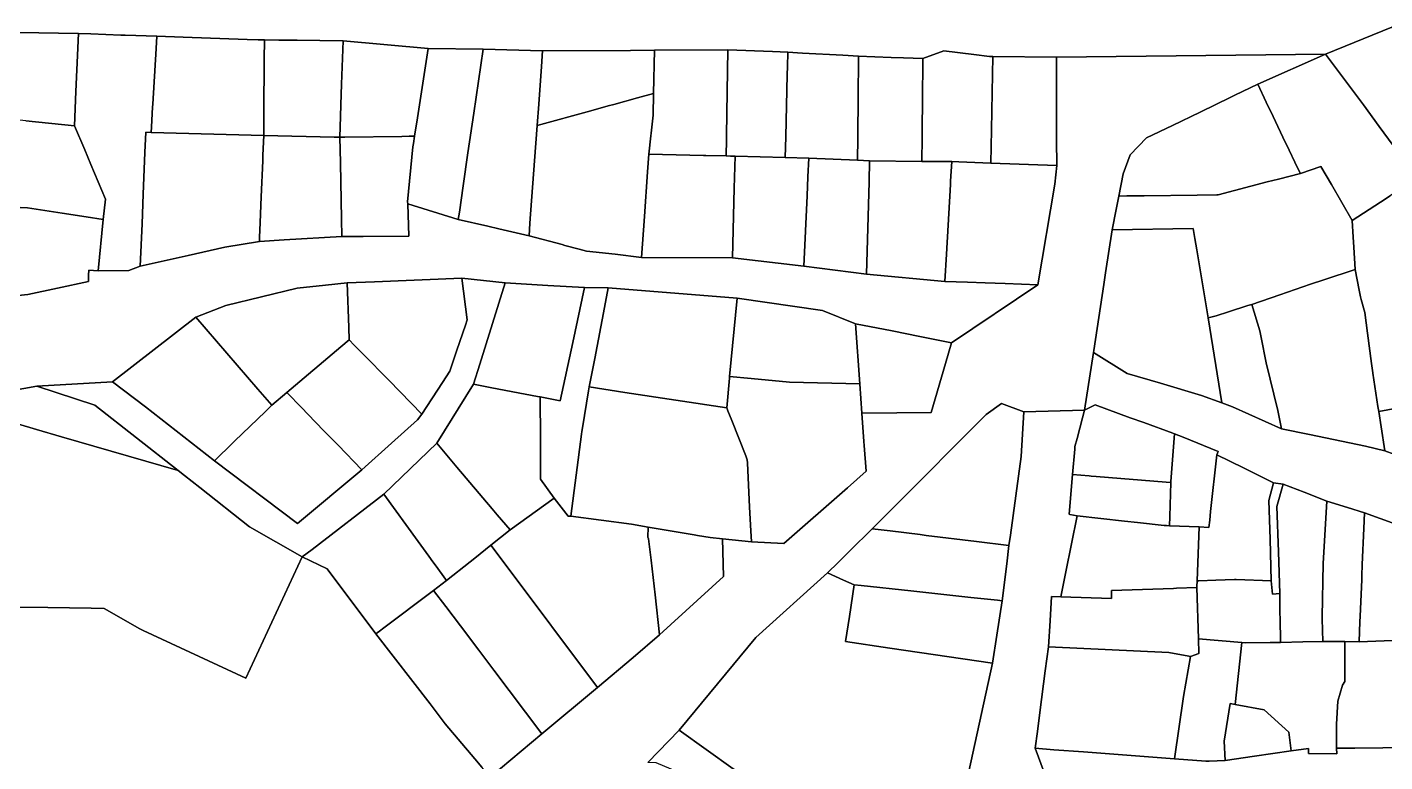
# Model space of a CAD drawing. Header units: inches. Extents: x 469561 to 471650, y 1000291 to 1003909.
# Drawn here: x 470396.7 to 470656, y 1001207 to 1001347.3 of the extents above; entities that cross this region are included whole.
import ezdxf

# ---------------------------------------------------------------- set-up
doc = ezdxf.new("R2010")
doc.units = ezdxf.units.IN
doc.header["$MEASUREMENT"] = 0
doc.layers.add('Gulele_10_08_New_Parcel', color=7, linetype='Continuous')

msp = doc.modelspace()

# ---------------------------------------------------------------- linework, layer by layer
at = {"layer": 'Gulele_10_08_New_Parcel'}
for points in [[(470657.3093, 1001347.2793), (470644.6454, 1001342.1396), (470593.2493, 1001341.5793), (470581.0978, 1001341.6744), (470580.4693, 1001341.6793), (470577.5, 1001342.0508), (470571.7562, 1001342.7695), (470567.7188, 1001341.308), (470564.0469, 1001341.4346), (470561.6883, 1001341.516), (470555.4733, 1001341.7303), (470552.4964, 1001341.9008), (470544.7739, 1001342.3433), (470541.961, 1001342.5044), (470539.0683, 1001342.6109), (470530.4896, 1001342.9267), (470516.4847, 1001342.8563), (470511.9417, 1001342.8399), (470495.1293, 1001342.7793), (470483.7596, 1001343.0674), (470473.2735, 1001343.2082), (470457.0293, 1001344.6793), (470452.6282, 1001344.7294), (470448.2493, 1001344.7793), (470444.772, 1001344.8083), (470442.0305, 1001344.8311), (470440.8146, 1001344.8753), (470438.7463, 1001344.9506), (470426.5246, 1001345.3953), (470421.4693, 1001345.5793), (470415.403, 1001345.7556), (470414.5893, 1001345.7793), (470408.8803, 1001345.991), (470406.4993, 1001346.0793), (470395.1392, 1001346.286)], [(470485.0964, 1001204.0807), (470495.0113, 1001212.3804), (470505.596, 1001221.1978), (470512.4124, 1001226.9565), (470517.4857, 1001231.2426), (470529.6829, 1001242.4149), (470529.4869, 1001249.5618), (470535.0129, 1001248.998), (470541.2193, 1001248.6793), (470553.3381, 1001259.3382), (470556.9093, 1001262.4793), (470556.5293, 1001267.3793), (470556.4726, 1001268.1913), (470556.0968, 1001273.5752), (470562.8126, 1001273.6458), (470569.372, 1001273.7148), (470572.1015, 1001283.0728), (470573.2467, 1001286.9993), (470589.6893, 1001298.0793), (470592.9393, 1001317.2793), (470593.3093, 1001320.8793), (470593.3076, 1001321.4836), (470593.297, 1001325.1277), (470593.2859, 1001328.9449), (470593.2493, 1001341.5793), (470644.6454, 1001342.1396), (470631.6894, 1001336.4188), (470627.3495, 1001334.3116), (470626.5453, 1001333.9211), (470620.6806, 1001331.0736), (470615.4019, 1001328.5106), (470610.455, 1001326.1549), (470607.359, 1001322.8907), (470606.0267, 1001319.2872), (470605.197, 1001315.0386), (470604.694, 1001312.4631), (470603.9321, 1001308.5616), (470602.6614, 1001300.3418), (470602.3267, 1001298.1358), (470600.4051, 1001285.5708), (470600.3447, 1001285.1761), (470598.6397, 1001274.1535), (470587.0232, 1001273.8378), (470582.7795, 1001275.4368), (470579.8592, 1001273.316), (470562.0599, 1001255.5168), (470558.0556, 1001251.5125), (470553.7991, 1001247.3024), (470551.5567, 1001245.0844), (470549.5167, 1001243.0666), (470535.847, 1001230.7731), (470521.2493, 1001213.0793), (470515.2045, 1001206.8664)], [(470396.4669, 1001329.4053), (470405.7669, 1001328.4672), (470407.6994, 1001323.8655), (470408.8774, 1001321.0603), (470411.6522, 1001314.4528), (470411.2507, 1001310.5529), (470407.9594, 1001311.061), (470403.3752, 1001311.7687), (470396.7925, 1001312.7849), (470392.5307, 1001312.9979)], [(470385.6283, 1001295.0721), (470396.8615, 1001296.2538), (470402.4996, 1001297.4539), (470408.3968, 1001298.6979), (470408.4077, 1001299.8952), (470408.4988, 1001300.8802), (470410.2678, 1001300.766), (470416.1196, 1001300.8444), (470418.3189, 1001301.6692), (470427.4517, 1001303.6901), (470434.4703, 1001305.2431), (470441.0593, 1001306.3793), (470445.7793, 1001306.6793), (470456.7793, 1001307.2793), (470460.8913, 1001307.3136), (470469.6139, 1001307.3865), (470469.3783, 1001313.5654), (470479.0444, 1001310.5535), (470484.6788, 1001309.2623), (470486.8036, 1001308.7753), (470492.5567, 1001307.4569), (470498.8972, 1001305.7498), (470499.3888, 1001305.6175), (470502.1327, 1001304.8788), (470503.5354, 1001304.5011), (470509.0248, 1001303.9381), (470514.0215, 1001303.3047), (470531.3936, 1001303.2225), (470545.0153, 1001301.6216), (470557.0216, 1001300.1377), (470571.9414, 1001298.7302), (470576.2677, 1001298.5715), (470579.659, 1001298.4472), (470583.4462, 1001298.3083), (470589.6893, 1001298.0793), (470573.2467, 1001286.9993), (470567.1526, 1001288.2124), (470561.8627, 1001289.2654), (470554.9048, 1001290.6505), (470548.5593, 1001293.1793), (470532.2697, 1001295.5499), (470507.6748, 1001297.5096), (470503.12, 1001297.5566), (470496.1327, 1001297.9725), (470487.9856, 1001298.4575), (470479.6893, 1001299.3793), (470463.0142, 1001298.6769), (470457.8068, 1001298.4575), (470453.6635, 1001298.0275), (470448.2577, 1001297.4665), (470434.6548, 1001294.1334), (470428.9093, 1001291.8793), (470413.0293, 1001279.5793), (470398.5415, 1001278.7041), (470379.3593, 1001275.2746)], [(470661.007, 1001275.0259), (470654.8113, 1001273.9231), (470654.6593, 1001274.8793), (470653.7015, 1001281.1988), (470653.6893, 1001281.2793), (470653.4093, 1001283.0793), (470652.6593, 1001288.8793), (470652.1593, 1001292.7793), (470651.4746, 1001295.2843), (470651.3393, 1001295.7793), (470651.0593, 1001297.0793), (470650.2793, 1001300.9793), (470650.0293, 1001305.2793), (470649.9393, 1001307.1793), (470649.7493, 1001310.3793), (470655.1293, 1001313.8793), (470656.9693, 1001315.0793)], [(470663.349, 1001250.4893), (470652.0665, 1001254.5327), (470648.8445, 1001255.547), (470644.9075, 1001256.7864), (470640.5405, 1001258.4847), (470636.5555, 1001260.0345), (470634.6995, 1001260.2996), (470628.9686, 1001263.1235), (470623.9044, 1001265.6189), (470624.1724, 1001266.2739), (470617.4847, 1001268.97), (470615.8078, 1001269.646), (470615.4674, 1001269.7694), (470609.9201, 1001271.78), (470607.3556, 1001272.7095), (470600.6283, 1001275.1478), (470599.634, 1001274.6507), (470598.6397, 1001274.1535), (470600.3447, 1001285.1761), (470606.7533, 1001281.1286), (470613.1472, 1001279.3114), (470620.9693, 1001276.9793), (470624.868, 1001275.5354), (470626.9093, 1001274.7793), (470636.2493, 1001270.5793), (470641.5753, 1001269.4808), (470652.2493, 1001267.2793), (470655.9693, 1001266.3793), (470657.6893, 1001265.7793)], [(470575.2046, 1001199.0302), (470581.0761, 1001225.819), (470581.9059, 1001231.213), (470582.9109, 1001237.7455), (470583.7708, 1001244.8276), (470584.1941, 1001248.3144), (470584.468, 1001250.3035), (470586.5311, 1001265.289), (470587.0232, 1001273.8378), (470598.6397, 1001274.1535), (470598.2471, 1001272.6812), (470597.2011, 1001268.7587), (470596.7837, 1001267.1934), (470596.7435, 1001266.7336), (470596.3197, 1001261.8905), (470595.7231, 1001254.2676), (470595.7928, 1001254.2555), (470597.2477, 1001254.0024), (470595.0557, 1001243.2592), (470594.0854, 1001238.5039), (470592.3225, 1001238.5635), (470592.0381, 1001233.931), (470591.7338, 1001228.9729), (470591.1314, 1001224.3663), (470590.091, 1001216.4108), (470589.6148, 1001212.769), (470589.1995, 1001209.5935), (470590.9332, 1001204.9857)], [(470394.4956, 1001236.5582), (470400.6873, 1001236.4603), (470408.9535, 1001236.3296), (470411.4115, 1001236.2908), (470418.2525, 1001232.4163), (470418.8579, 1001232.0734), (470438.4952, 1001222.9797), (470449.2534, 1001246.1736), (470453.9737, 1001243.8593), (470463.3021, 1001231.4336), (470473.6387, 1001218.0585), (470476.5593, 1001214.2793), (470482.182, 1001207.5623), (470483.5097, 1001205.9762)], [(470590.9332, 1001204.9857), (470589.1995, 1001209.5935), (470592.7781, 1001209.3228), (470598.4068, 1001208.8971), (470615.809, 1001207.581), (470621.7736, 1001207.138), (470622.3989, 1001207.1532), (470625.5091, 1001207.2291), (470631.0537, 1001208.066), (470638.0801, 1001209.1266), (470641.3664, 1001209.5709), (470641.426, 1001208.5884), (470646.8149, 1001208.5288), (470646.7636, 1001209.5906), (470650.2684, 1001209.6246), (470666.1893, 1001209.7793)]]:
    msp.add_lwpolyline(points, dxfattribs=at)
for points in [[(470644.6454, 1001342.1396), (470657.3093, 1001347.2793), (470667.786, 1001329.0521), (470670.5293, 1001324.2793), (470667.4093, 1001322.0793), (470666.2193, 1001321.2793), (470662.0593, 1001318.4793), (470661.5297, 1001318.1256), (470657.536, 1001324.6528), (470654.8954, 1001328.2986), (470651.9117, 1001332.4182)], [(470391.9289, 1001329.8631), (470391.951, 1001335.3246), (470391.9708, 1001340.2114), (470391.9861, 1001343.9965), (470391.9956, 1001346.3432), (470395.1392, 1001346.286), (470406.4993, 1001346.0793), (470406.2109, 1001339.1433), (470406.0385, 1001334.9976), (470405.7669, 1001328.4672), (470396.4669, 1001329.4053), (470392.9267, 1001329.7624)], [(470405.7669, 1001328.4672), (470406.0385, 1001334.9976), (470406.2109, 1001339.1433), (470406.4993, 1001346.0793), (470408.8803, 1001345.991), (470414.5893, 1001345.7793), (470415.403, 1001345.7556), (470421.4693, 1001345.5793), (470421.3299, 1001343.2217), (470420.7011, 1001332.5859), (470420.6653, 1001331.9793), (470420.4443, 1001328.2412), (470420.3808, 1001327.1677), (470419.3516, 1001327.2286), (470419.1949, 1001323.35), (470418.8736, 1001315.3982), (470418.6449, 1001309.7385), (470418.3189, 1001301.6692), (470416.1196, 1001300.8444), (470410.2678, 1001300.766), (470411.2507, 1001310.5529), (470411.6522, 1001314.4528), (470408.8774, 1001321.0603), (470407.6994, 1001323.8655)], [(470420.3808, 1001327.1677), (470420.4443, 1001328.2412), (470420.6653, 1001331.9793), (470420.7011, 1001332.5859), (470421.3299, 1001343.2217), (470421.4693, 1001345.5793), (470426.5246, 1001345.3953), (470438.7463, 1001344.9506), (470440.8146, 1001344.8753), (470442.0305, 1001344.8311), (470442.0021, 1001341.0726), (470441.9262, 1001331.0123), (470441.9229, 1001330.5811), (470441.893, 1001326.6179)], [(470441.893, 1001326.6179), (470441.9229, 1001330.5811), (470441.9262, 1001331.0123), (470442.0021, 1001341.0726), (470442.0305, 1001344.8311), (470444.772, 1001344.8083), (470448.2493, 1001344.7793), (470452.6282, 1001344.7294), (470457.0293, 1001344.6793), (470456.7632, 1001336.3797), (470456.638, 1001332.4776), (470456.5662, 1001330.2376), (470456.4393, 1001326.2793), (470455.343, 1001326.3048)], [(470456.4393, 1001326.2793), (470456.5662, 1001330.2376), (470456.638, 1001332.4776), (470456.7632, 1001336.3797), (470457.0293, 1001344.6793), (470473.2735, 1001343.2082), (470471.2384, 1001329.955), (470470.7024, 1001326.4643), (470469.6823, 1001326.4511), (470468.24, 1001326.4324), (470457.372, 1001326.2914)], [(470469.365, 1001313.9145), (470470.3881, 1001324.4176), (470470.4871, 1001325.062), (470470.7024, 1001326.4643), (470471.2384, 1001329.955), (470473.2735, 1001343.2082), (470483.7596, 1001343.0674), (470481.9916, 1001330.8763), (470480.8868, 1001323.2582), (470479.9738, 1001316.9622), (470479.2485, 1001311.9611), (470479.0444, 1001310.5535), (470469.3783, 1001313.5654)], [(470479.0444, 1001310.5535), (470479.2485, 1001311.9611), (470479.9738, 1001316.9622), (470480.8868, 1001323.2582), (470481.9916, 1001330.8763), (470483.7596, 1001343.0674), (470495.1293, 1001342.7793), (470494.9148, 1001339.7896), (470494.3989, 1001332.5972), (470494.105, 1001328.4995), (470493.6096, 1001321.7666), (470492.7335, 1001309.8602), (470492.5567, 1001307.4569), (470486.8036, 1001308.7753), (470484.6788, 1001309.2623)], [(470494.105, 1001328.4995), (470494.3989, 1001332.5972), (470494.9148, 1001339.7896), (470495.1293, 1001342.7793), (470511.9417, 1001342.8399), (470516.4847, 1001342.8563), (470516.3443, 1001334.621), (470513.2621, 1001333.7726), (470508.7632, 1001332.5343), (470507.6607, 1001332.2308), (470504.3253, 1001331.3127)], [(470515.4291, 1001323.0101), (470515.8257, 1001326.5137), (470515.8863, 1001327.0486), (470516.2736, 1001330.47), (470516.3443, 1001334.621), (470516.4847, 1001342.8563), (470530.4896, 1001342.9267), (470530.3776, 1001334.9417), (470530.2607, 1001326.6055), (470530.25, 1001325.8364), (470530.2059, 1001322.6943), (470526.3152, 1001322.7774), (470525.8548, 1001322.7873)], [(470530.2059, 1001322.6943), (470530.25, 1001325.8364), (470530.2607, 1001326.6055), (470530.3776, 1001334.9417), (470530.4896, 1001342.9267), (470539.0683, 1001342.6109), (470541.961, 1001342.5044), (470541.8927, 1001339.7341), (470541.8555, 1001338.2249), (470541.5618, 1001326.3131), (470541.4656, 1001322.4103), (470531.8972, 1001322.6582), (470530.9903, 1001322.6776)], [(470541.4656, 1001322.4103), (470541.5618, 1001326.3131), (470541.8555, 1001338.2249), (470541.8927, 1001339.7341), (470541.961, 1001342.5044), (470544.7739, 1001342.3433), (470552.4964, 1001341.9008), (470555.4733, 1001341.7303), (470555.4433, 1001338.9207), (470555.4146, 1001336.238), (470555.393, 1001334.2227), (470555.3066, 1001326.1433), (470555.2607, 1001321.8514), (470545.9884, 1001322.2826)], [(470555.2607, 1001321.8514), (470555.3066, 1001326.1433), (470555.393, 1001334.2227), (470555.4146, 1001336.238), (470555.4433, 1001338.9207), (470555.4733, 1001341.7303), (470561.6883, 1001341.516), (470564.0469, 1001341.4346), (470567.7188, 1001341.308), (470567.6593, 1001333.0393), (470567.6236, 1001328.0892), (470567.6073, 1001325.8211), (470567.6039, 1001325.3506), (470567.5834, 1001322.5043), (470567.5773, 1001321.6537), (470557.5846, 1001321.7433)], [(470567.5773, 1001321.6537), (470567.5834, 1001322.5043), (470567.6039, 1001325.3506), (470567.6073, 1001325.8211), (470567.6236, 1001328.0892), (470567.6593, 1001333.0393), (470567.7188, 1001341.308), (470571.7562, 1001342.7695), (470577.5, 1001342.0508), (470580.4693, 1001341.6793), (470581.0978, 1001341.6744), (470580.9771, 1001334.8175), (470580.8514, 1001327.6815), (470580.7396, 1001321.3332), (470574.6033, 1001321.5548), (470573.2786, 1001321.6026)], [(470580.7396, 1001321.3332), (470580.8514, 1001327.6815), (470580.9771, 1001334.8175), (470581.0978, 1001341.6744), (470593.2493, 1001341.5793), (470593.2859, 1001328.9449), (470593.297, 1001325.1277), (470593.3076, 1001321.4836), (470593.3093, 1001320.8793)], [(470631.6894, 1001336.4188), (470644.6454, 1001342.1396), (470651.9117, 1001332.4182), (470654.8954, 1001328.2986), (470657.536, 1001324.6528), (470661.5297, 1001318.1256), (470656.9693, 1001315.0793), (470655.1293, 1001313.8793), (470649.7493, 1001310.3793), (470645.7696, 1001317.2295), (470643.7806, 1001320.653), (470639.8429, 1001319.3663), (470639.3187, 1001320.4467), (470637.1828, 1001324.8487), (470636.9398, 1001325.3496), (470634.6219, 1001330.2364), (470633.3288, 1001332.9626)], [(470605.197, 1001315.0386), (470606.0267, 1001319.2872), (470607.359, 1001322.8907), (470610.455, 1001326.1549), (470615.4019, 1001328.5106), (470620.6806, 1001331.0736), (470626.5453, 1001333.9211), (470627.3495, 1001334.3116), (470631.6894, 1001336.4188), (470633.3288, 1001332.9626), (470634.6219, 1001330.2364), (470636.9398, 1001325.3496), (470637.1828, 1001324.8487), (470639.3187, 1001320.4467), (470639.8429, 1001319.3663), (470635.6925, 1001318.286), (470633.5187, 1001317.7202), (470624.172, 1001315.2874), (470623.9158, 1001315.2839), (470620.1116, 1001315.2316), (470610.0292, 1001315.0932), (470606.6888, 1001315.0473)], [(470492.5567, 1001307.4569), (470492.7335, 1001309.8602), (470493.6096, 1001321.7666), (470494.105, 1001328.4995), (470504.3253, 1001331.3127), (470507.6607, 1001332.2308), (470508.7632, 1001332.5343), (470513.2621, 1001333.7726), (470516.3443, 1001334.621), (470516.2736, 1001330.47), (470515.8863, 1001327.0486), (470515.8257, 1001326.5137), (470515.4291, 1001323.0101), (470515.1912, 1001319.6801), (470514.5808, 1001311.1345), (470514.0215, 1001303.3047), (470509.0248, 1001303.9381), (470503.5354, 1001304.5011), (470502.1327, 1001304.8788), (470499.3888, 1001305.6175), (470498.8972, 1001305.7498)], [(470418.3189, 1001301.6692), (470418.6449, 1001309.7385), (470418.8736, 1001315.3982), (470419.1949, 1001323.35), (470419.3516, 1001327.2286), (470420.3808, 1001327.1677), (470441.893, 1001326.6179), (470441.7371, 1001322.8345), (470441.7146, 1001322.2881), (470441.6933, 1001321.7708), (470441.4093, 1001314.8765), (470441.2075, 1001309.9768), (470441.0897, 1001307.1166), (470441.0593, 1001306.3793), (470434.4703, 1001305.2431), (470427.4517, 1001303.6901)], [(470441.0593, 1001306.3793), (470441.0897, 1001307.1166), (470441.2075, 1001309.9768), (470441.4093, 1001314.8765), (470441.6933, 1001321.7708), (470441.7146, 1001322.2881), (470441.7371, 1001322.8345), (470441.893, 1001326.6179), (470455.343, 1001326.3048), (470456.4393, 1001326.2793), (470456.5275, 1001321.3531), (470456.7195, 1001310.623), (470456.7793, 1001307.2793), (470445.7793, 1001306.6793)], [(470456.4393, 1001326.2793), (470457.372, 1001326.2914), (470468.24, 1001326.4324), (470469.6823, 1001326.4511), (470470.7024, 1001326.4643), (470470.4871, 1001325.062), (470470.3881, 1001324.4176), (470469.365, 1001313.9145), (470469.3783, 1001313.5654), (470469.6139, 1001307.3865), (470460.8913, 1001307.3136), (470456.7793, 1001307.2793), (470456.7195, 1001310.623), (470456.5275, 1001321.3531)], [(470514.0215, 1001303.3047), (470514.5808, 1001311.1345), (470515.1912, 1001319.6801), (470515.4291, 1001323.0101), (470525.8548, 1001322.7873), (470526.3152, 1001322.7774), (470530.2059, 1001322.6943), (470530.9903, 1001322.6776), (470531.8972, 1001322.6582), (470531.7392, 1001316.5598), (470531.3936, 1001303.2225)], [(470531.3936, 1001303.2225), (470531.7392, 1001316.5598), (470531.8972, 1001322.6582), (470541.4656, 1001322.4103), (470545.9884, 1001322.2826), (470545.8189, 1001318.6838), (470545.6495, 1001315.0873), (470545.0153, 1001301.6216)], [(470545.0153, 1001301.6216), (470545.6495, 1001315.0873), (470545.8189, 1001318.6838), (470545.9884, 1001322.2826), (470555.2607, 1001321.8514), (470557.5846, 1001321.7433), (470557.4798, 1001317.7207), (470557.0216, 1001300.1377)], [(470557.0216, 1001300.1377), (470557.4798, 1001317.7207), (470557.5846, 1001321.7433), (470567.5773, 1001321.6537), (470573.2786, 1001321.6026), (470573.0603, 1001317.8687), (470573.0227, 1001317.2253), (470572.2476, 1001303.967), (470571.9414, 1001298.7302)], [(470571.9414, 1001298.7302), (470572.2476, 1001303.967), (470573.0227, 1001317.2253), (470573.0603, 1001317.8687), (470573.2786, 1001321.6026), (470574.6033, 1001321.5548), (470580.7396, 1001321.3332), (470593.3093, 1001320.8793), (470592.9393, 1001317.2793), (470589.6893, 1001298.0793), (470583.4462, 1001298.3083), (470579.659, 1001298.4472), (470576.2677, 1001298.5715)], [(470603.9321, 1001308.5616), (470604.694, 1001312.4631), (470605.197, 1001315.0386), (470606.6888, 1001315.0473), (470610.0292, 1001315.0932), (470620.1116, 1001315.2316), (470623.9158, 1001315.2839), (470624.172, 1001315.2874), (470633.5187, 1001317.7202), (470635.6925, 1001318.286), (470639.8429, 1001319.3663), (470643.7806, 1001320.653), (470645.7696, 1001317.2295), (470649.7493, 1001310.3793), (470649.9393, 1001307.1793), (470650.0293, 1001305.2793), (470650.2793, 1001300.9793), (470644.3449, 1001299.0244), (470641.7793, 1001298.1793), (470635.9391, 1001296.1769), (470630.5486, 1001294.3455), (470629.8178, 1001294.1116), (470626.1295, 1001292.9314), (470623.7793, 1001292.1793), (470622.2209, 1001291.7766), (470620.0643, 1001304.7909), (470619.7115, 1001306.9193), (470619.3918, 1001308.8488)], [(470375.7975, 1001308.3459), (470376.2174, 1001310.8053), (470377.9112, 1001313.7285), (470382.434, 1001313.5025), (470392.5307, 1001312.9979), (470396.7925, 1001312.7849), (470403.3752, 1001311.7687), (470407.9594, 1001311.061), (470411.2507, 1001310.5529), (470410.2678, 1001300.766), (470408.4988, 1001300.8802), (470408.4077, 1001299.8952), (470408.3968, 1001298.6979), (470402.4996, 1001297.4539), (470396.8615, 1001296.2538), (470385.6283, 1001295.0721), (470377.2371, 1001294.1893), (470376.7488, 1001298.991), (470376.6098, 1001300.3582)], [(470600.3447, 1001285.1761), (470600.4051, 1001285.5708), (470602.3267, 1001298.1358), (470602.6614, 1001300.3418), (470603.9321, 1001308.5616), (470619.3918, 1001308.8488), (470619.7115, 1001306.9193), (470620.0643, 1001304.7909), (470622.2209, 1001291.7766), (470624.868, 1001275.5354), (470620.9693, 1001276.9793), (470613.1472, 1001279.3114), (470606.7533, 1001281.1286)], [(470630.5486, 1001294.3455), (470635.9391, 1001296.1769), (470641.7793, 1001298.1793), (470644.3449, 1001299.0244), (470650.2793, 1001300.9793), (470651.0593, 1001297.0793), (470651.3393, 1001295.7793), (470651.4746, 1001295.2843), (470652.1593, 1001292.7793), (470652.6593, 1001288.8793), (470653.4093, 1001283.0793), (470653.6893, 1001281.2793), (470653.7015, 1001281.1988), (470654.6593, 1001274.8793), (470654.8113, 1001273.9231), (470655.2793, 1001270.9793), (470655.9693, 1001266.3793), (470652.2493, 1001267.2793), (470641.5753, 1001269.4808), (470636.2493, 1001270.5793), (470635.5593, 1001274.0793), (470633.3384, 1001283.1813), (470632.3792, 1001288.0305), (470632.1269, 1001289.306)], [(470398.5415, 1001278.7041), (470413.0293, 1001279.5793), (470419.3093, 1001274.7793), (470432.4693, 1001264.4793), (470448.3478, 1001252.5137), (470460.6293, 1001262.7793), (470466.2966, 1001267.849), (470471.2493, 1001272.2793), (470472.0953, 1001273.4167), (470476.0398, 1001279.4575), (470477.4093, 1001281.5793), (470478.1929, 1001283.8672), (470478.7793, 1001285.5793), (470480.4093, 1001290.3793), (470480.7493, 1001291.3793), (470479.6893, 1001299.3793), (470487.9856, 1001298.4575), (470483.1464, 1001282.9289), (470481.9498, 1001279.089), (470474.9328, 1001267.8371), (470464.8335, 1001258.099), (470451.147, 1001247.5686), (470449.2534, 1001246.1736), (470439.1665, 1001251.8423), (470429.6853, 1001259.3604), (470426.7586, 1001261.6811), (470425.5779, 1001262.6174), (470409.6463, 1001275.1061)], [(470428.9093, 1001291.8793), (470434.6548, 1001294.1334), (470448.2577, 1001297.4665), (470453.6635, 1001298.0275), (470457.8068, 1001298.4575), (470458.1074, 1001289.9076), (470458.1893, 1001287.5793), (470456.6052, 1001286.2368), (470446.2921, 1001277.4969), (470443.4393, 1001275.0793), (470440.7913, 1001278.141)], [(470457.8068, 1001298.4575), (470463.0142, 1001298.6769), (470479.6893, 1001299.3793), (470480.7493, 1001291.3793), (470480.4093, 1001290.3793), (470478.7793, 1001285.5793), (470478.1929, 1001283.8672), (470477.4093, 1001281.5793), (470476.0398, 1001279.4575), (470472.0953, 1001273.4167), (470465.8375, 1001279.79), (470460.801, 1001284.9194), (470459.1722, 1001286.5783), (470458.1893, 1001287.5793), (470458.1074, 1001289.9076)], [(470481.9498, 1001279.089), (470483.1464, 1001282.9289), (470487.9856, 1001298.4575), (470496.1327, 1001297.9725), (470503.12, 1001297.5566), (470500.8859, 1001287.0433), (470498.5256, 1001275.936), (470494.6714, 1001276.6691), (470494.1597, 1001276.7664), (470489.454, 1001277.6616), (470485.1498, 1001278.4803)], [(470494.6714, 1001276.6691), (470498.5256, 1001275.936), (470500.8859, 1001287.0433), (470503.12, 1001297.5566), (470507.6748, 1001297.5096), (470506.9578, 1001293.7696), (470505.088, 1001284.016), (470504.0493, 1001278.5981), (470503.9197, 1001277.8234), (470502.7387, 1001270.7612), (470502.6248, 1001270.0804), (470502.556, 1001269.5614), (470500.5482, 1001253.9313), (470500.0067, 1001253.9389), (470497.3545, 1001257.3783), (470494.742, 1001260.9818), (470494.7364, 1001262.2153), (470494.7077, 1001268.6107)], [(470504.0493, 1001278.5981), (470505.088, 1001284.016), (470506.9578, 1001293.7696), (470507.6748, 1001297.5096), (470532.2697, 1001295.5499), (470530.8393, 1001280.5793), (470530.8092, 1001280.2391), (470530.3093, 1001274.5793), (470510.8727, 1001277.5539)], [(470530.8393, 1001280.5793), (470532.2697, 1001295.5499), (470548.5593, 1001293.1793), (470554.9048, 1001290.6505), (470555.7046, 1001279.194), (470542.2562, 1001279.4885), (470534.9959, 1001280.1822)], [(470622.2209, 1001291.7766), (470623.7793, 1001292.1793), (470626.1295, 1001292.9314), (470629.8178, 1001294.1116), (470630.5486, 1001294.3455), (470632.1269, 1001289.306), (470632.3792, 1001288.0305), (470633.3384, 1001283.1813), (470635.5593, 1001274.0793), (470636.2493, 1001270.5793), (470626.9093, 1001274.7793), (470624.868, 1001275.5354)], [(470413.0293, 1001279.5793), (470428.9093, 1001291.8793), (470440.7913, 1001278.141), (470443.4393, 1001275.0793), (470442.1642, 1001273.8511), (470436.3793, 1001268.2793), (470436.078, 1001267.9865), (470432.4693, 1001264.4793), (470419.3093, 1001274.7793)], [(470554.9048, 1001290.6505), (470561.8627, 1001289.2654), (470567.1526, 1001288.2124), (470573.2467, 1001286.9993), (470572.1015, 1001283.0728), (470569.372, 1001273.7148), (470562.8126, 1001273.6458), (470556.0968, 1001273.5752), (470555.7046, 1001279.194)], [(470446.2921, 1001277.4969), (470456.6052, 1001286.2368), (470458.1893, 1001287.5793), (470459.1722, 1001286.5783), (470460.801, 1001284.9194), (470465.8375, 1001279.79), (470472.0953, 1001273.4167), (470471.2493, 1001272.2793), (470466.2966, 1001267.849), (470460.6293, 1001262.7793), (470456.0917, 1001267.4373), (470453.3767, 1001270.2243), (470450.3005, 1001273.3821), (470449.1427, 1001274.5707)], [(470474.9328, 1001267.8371), (470481.9498, 1001279.089), (470485.1498, 1001278.4803), (470489.454, 1001277.6616), (470494.1597, 1001276.7664), (470494.6714, 1001276.6691), (470494.7077, 1001268.6107), (470494.7364, 1001262.2153), (470494.742, 1001260.9818), (470497.3545, 1001257.3783), (470488.9693, 1001251.2793), (470486.4923, 1001254.1901), (470485.5351, 1001255.3149), (470478.7712, 1001263.2635)], [(470530.3093, 1001274.5793), (470530.8092, 1001280.2391), (470530.8393, 1001280.5793), (470534.9959, 1001280.1822), (470542.2562, 1001279.4885), (470555.7046, 1001279.194), (470556.0968, 1001273.5752), (470556.4726, 1001268.1913), (470556.5293, 1001267.3793), (470556.9093, 1001262.4793), (470553.3381, 1001259.3382), (470541.2193, 1001248.6793), (470535.0129, 1001248.998), (470534.9063, 1001251.1314), (470534.6807, 1001255.649), (470534.2598, 1001264.0746), (470534.2294, 1001264.6839), (470533.9373, 1001265.4213), (470531.2498, 1001272.2053), (470530.5426, 1001273.9904)], [(470654.8113, 1001273.9231), (470661.007, 1001275.0259), (470702.0169, 1001280.7323), (470702.5856, 1001277.442), (470707.362, 1001249.812), (470704.7193, 1001249.9793), (470697.2193, 1001251.8793), (470688.8115, 1001254.724), (470686.7819, 1001255.0719), (470669.005, 1001261.2975), (470667.6293, 1001261.7793), (470664.7493, 1001262.9793), (470657.6893, 1001265.7793), (470655.9693, 1001266.3793), (470655.2793, 1001270.9793)], [(470379.3593, 1001275.2746), (470398.5415, 1001278.7041), (470409.6463, 1001275.1061), (470425.5779, 1001262.6174), (470403.2793, 1001269.0793), (470398.4697, 1001270.4731), (470394.8809, 1001271.5131), (470393.0711, 1001271.9517), (470384.6215, 1001273.9994)], [(470432.4693, 1001264.4793), (470436.078, 1001267.9865), (470436.3793, 1001268.2793), (470442.1642, 1001273.8511), (470443.4393, 1001275.0793), (470446.2921, 1001277.4969), (470449.1427, 1001274.5707), (470450.3005, 1001273.3821), (470453.3767, 1001270.2243), (470456.0917, 1001267.4373), (470460.6293, 1001262.7793), (470448.3478, 1001252.5137)], [(470500.5482, 1001253.9313), (470502.556, 1001269.5614), (470502.6248, 1001270.0804), (470502.7387, 1001270.7612), (470503.9197, 1001277.8234), (470504.0493, 1001278.5981), (470510.8727, 1001277.5539), (470530.3093, 1001274.5793), (470530.5426, 1001273.9904), (470531.2498, 1001272.2053), (470533.9373, 1001265.4213), (470534.2294, 1001264.6839), (470534.2598, 1001264.0746), (470534.6807, 1001255.649), (470534.9063, 1001251.1314), (470535.0129, 1001248.998), (470529.4869, 1001249.5618), (470527.1123, 1001249.8437), (470524.7464, 1001250.2438), (470524.1048, 1001250.3523), (470519.1131, 1001251.1964), (470515.3295, 1001251.8363), (470512.1096, 1001252.3808)], [(470558.0556, 1001251.5125), (470562.0599, 1001255.5168), (470579.8592, 1001273.316), (470582.7795, 1001275.4368), (470587.0232, 1001273.8378), (470586.5311, 1001265.289), (470584.468, 1001250.3035), (470584.1941, 1001248.3144), (470577.9821, 1001249.0745), (470568.3781, 1001250.2495), (470567.2606, 1001250.3862), (470561.5015, 1001251.0909)], [(470596.3197, 1001261.8905), (470596.7435, 1001266.7336), (470596.7837, 1001267.1934), (470597.2011, 1001268.7587), (470598.2471, 1001272.6812), (470598.6397, 1001274.1535), (470599.634, 1001274.6507), (470600.6283, 1001275.1478), (470607.3556, 1001272.7095), (470609.9201, 1001271.78), (470615.4674, 1001269.7694), (470615.8078, 1001269.646), (470615.0787, 1001260.4985), (470615.0753, 1001260.3566), (470614.1924, 1001260.4272), (470600.8221, 1001261.4965), (470599.9102, 1001261.5763), (470599.5382, 1001261.6089)], [(470393.1593, 1001236.5793), (470393.2582, 1001238.5857), (470393.5202, 1001243.9026), (470393.6983, 1001247.5157), (470394.5293, 1001264.3793), (470394.8809, 1001271.5131), (470398.4697, 1001270.4731), (470403.2793, 1001269.0793), (470425.5779, 1001262.6174), (470426.7586, 1001261.6811), (470429.6853, 1001259.3604), (470439.1665, 1001251.8423), (470449.2534, 1001246.1736), (470438.4952, 1001222.9797), (470418.8579, 1001232.0734), (470418.2525, 1001232.4163), (470411.4115, 1001236.2908), (470408.9535, 1001236.3296), (470400.6873, 1001236.4603), (470394.4956, 1001236.5582)], [(470614.8801, 1001252.0876), (470614.9212, 1001253.8276), (470615.0753, 1001260.3566), (470615.0787, 1001260.4985), (470615.8078, 1001269.646), (470617.4847, 1001268.97), (470624.1724, 1001266.2739), (470623.9044, 1001265.6189), (470622.7072, 1001254.7954), (470622.5246, 1001253.1445), (470622.3702, 1001251.7487), (470620.5142, 1001251.8813)], [(470464.8335, 1001258.099), (470474.9328, 1001267.8371), (470478.7712, 1001263.2635), (470485.5351, 1001255.3149), (470486.4923, 1001254.1901), (470488.9693, 1001251.2793), (470485.2759, 1001248.3421), (470482.1978, 1001245.8942), (470481.32, 1001245.196), (470476.8149, 1001241.6133), (470474.6398, 1001244.6061), (470474.2092, 1001245.1985), (470473.4181, 1001246.287), (470471.4094, 1001249.0509)], [(470620.1356, 1001241.5423), (470620.5142, 1001251.8813), (470622.3702, 1001251.7487), (470622.5246, 1001253.1445), (470622.7072, 1001254.7954), (470623.9044, 1001265.6189), (470628.9686, 1001263.1235), (470634.6995, 1001260.2996), (470633.8377, 1001256.919), (470634.0502, 1001249.5377), (470634.2793, 1001241.5793), (470627.5981, 1001241.7953), (470627.2754, 1001241.8057), (470623.7055, 1001241.674), (470620.442, 1001241.5536)], [(470595.7231, 1001254.2676), (470596.3197, 1001261.8905), (470599.5382, 1001261.6089), (470599.9102, 1001261.5763), (470600.8221, 1001261.4965), (470614.1924, 1001260.4272), (470615.0753, 1001260.3566), (470614.9212, 1001253.8276), (470614.8801, 1001252.0876), (470614.2688, 1001252.11), (470613.8234, 1001252.1263), (470608.7135, 1001252.7047), (470606.2403, 1001252.9846), (470597.2477, 1001254.0024), (470595.7928, 1001254.2555)], [(470633.8377, 1001256.919), (470634.6995, 1001260.2996), (470636.5555, 1001260.0345), (470635.3623, 1001255.7259), (470635.6377, 1001247.1321), (470635.8937, 1001239.1422), (470634.5006, 1001239.0217), (470634.2793, 1001241.5793), (470634.0502, 1001249.5377)], [(470635.3623, 1001255.7259), (470636.5555, 1001260.0345), (470640.5405, 1001258.4847), (470644.9075, 1001256.7864), (470644.2193, 1001244.8793), (470643.9993, 1001234.6793), (470644.0078, 1001234.3271), (470644.1121, 1001230.0068), (470640.2966, 1001229.913), (470636.0252, 1001229.8079), (470635.958, 1001234.5807), (470635.9489, 1001235.2207), (470635.8937, 1001239.1422), (470635.6377, 1001247.1321)], [(470449.2534, 1001246.1736), (470451.147, 1001247.5686), (470464.8335, 1001258.099), (470471.4094, 1001249.0509), (470473.4181, 1001246.287), (470474.2092, 1001245.1985), (470474.6398, 1001244.6061), (470476.8149, 1001241.6133), (470474.3368, 1001239.7464), (470464.5961, 1001232.4084), (470464.2399, 1001232.1401), (470463.3021, 1001231.4336), (470453.9737, 1001243.8593)], [(470485.2759, 1001248.3421), (470488.9693, 1001251.2793), (470497.3545, 1001257.3783), (470500.0067, 1001253.9389), (470500.5482, 1001253.9313), (470512.1096, 1001252.3808), (470515.3295, 1001251.8363), (470515.2452, 1001249.8921), (470515.3537, 1001249.5666), (470515.8822, 1001245.516), (470516.6235, 1001238.9171), (470517.4857, 1001231.2426), (470512.4124, 1001226.9565), (470505.596, 1001221.1978), (470487.979, 1001244.7312)], [(470643.9993, 1001234.6793), (470644.2193, 1001244.8793), (470644.9075, 1001256.7864), (470648.8445, 1001255.547), (470652.0665, 1001254.5327), (470651.9468, 1001251.5727), (470651.6672, 1001244.6574), (470651.5804, 1001242.51), (470651.5516, 1001241.7965), (470651.2675, 1001234.772), (470651.2291, 1001233.8222), (470651.0722, 1001229.9405), (470648.3336, 1001229.9666), (470645.4421, 1001229.9941), (470645.2712, 1001229.9958), (470644.1121, 1001230.0068), (470644.0078, 1001234.3271)], [(470594.0854, 1001238.5039), (470595.0557, 1001243.2592), (470597.2477, 1001254.0024), (470606.2403, 1001252.9846), (470608.7135, 1001252.7047), (470613.8234, 1001252.1263), (470614.2688, 1001252.11), (470614.8801, 1001252.0876), (470620.5142, 1001251.8813), (470620.1356, 1001241.5423), (470620.0971, 1001240.491), (470620.0893, 1001240.2793), (470616.1575, 1001240.147), (470615.6053, 1001240.1285), (470603.7927, 1001239.7311), (470603.7901, 1001238.1759)], [(470651.0722, 1001229.9405), (470651.2291, 1001233.8222), (470651.2675, 1001234.772), (470651.5516, 1001241.7965), (470651.5804, 1001242.51), (470651.6672, 1001244.6574), (470651.9468, 1001251.5727), (470652.0665, 1001254.5327), (470663.349, 1001250.4893), (470663.534, 1001250.423), (470662.7386, 1001230.4045), (470662.2332, 1001230.3844)], [(470515.2452, 1001249.8921), (470515.3295, 1001251.8363), (470519.1131, 1001251.1964), (470524.1048, 1001250.3523), (470524.7464, 1001250.2438), (470527.1123, 1001249.8437), (470529.4869, 1001249.5618), (470529.6829, 1001242.4149), (470517.4857, 1001231.2426), (470516.6235, 1001238.9171), (470515.8822, 1001245.516), (470515.3537, 1001249.5666)], [(470549.5167, 1001243.0666), (470551.5567, 1001245.0844), (470553.7991, 1001247.3024), (470558.0556, 1001251.5125), (470561.5015, 1001251.0909), (470567.2606, 1001250.3862), (470568.3781, 1001250.2495), (470577.9821, 1001249.0745), (470584.1941, 1001248.3144), (470583.7708, 1001244.8276), (470582.9109, 1001237.7455), (470582.0138, 1001237.8421), (470576.8915, 1001238.3934), (470566.0596, 1001239.5593), (470565.4356, 1001239.6264), (470555.9608, 1001240.6462), (470554.6437, 1001240.788), (470552.5828, 1001241.7039)], [(470474.3368, 1001239.7464), (470476.8149, 1001241.6133), (470481.32, 1001245.196), (470482.1978, 1001245.8942), (470485.2759, 1001248.3421), (470487.979, 1001244.7312), (470505.596, 1001221.1978), (470495.0113, 1001212.3804), (470488.769, 1001220.6431), (470485.8556, 1001224.4995), (470482.9558, 1001228.3378), (470479.4521, 1001232.9755), (470476.6603, 1001236.6709)], [(470521.2493, 1001213.0793), (470535.847, 1001230.7731), (470549.5167, 1001243.0666), (470552.5828, 1001241.7039), (470554.6437, 1001240.788), (470553.7334, 1001234.7801), (470553.0047, 1001229.9713), (470561.4513, 1001228.7219), (470581.0761, 1001225.819), (470575.2046, 1001199.0302), (470566.3973, 1001198.5715), (470554.2873, 1001199.6724), (470540.0672, 1001202.2412), (470531.5352, 1001205.6357)], [(470553.0047, 1001229.9713), (470553.7334, 1001234.7801), (470554.6437, 1001240.788), (470555.9608, 1001240.6462), (470565.4356, 1001239.6264), (470566.0596, 1001239.5593), (470576.8915, 1001238.3934), (470582.0138, 1001237.8421), (470582.9109, 1001237.7455), (470581.9059, 1001231.213), (470581.0761, 1001225.819), (470561.4513, 1001228.7219)], [(470591.7338, 1001228.9729), (470592.0381, 1001233.931), (470592.3225, 1001238.5635), (470594.0854, 1001238.5039), (470603.7901, 1001238.1759), (470603.7927, 1001239.7311), (470615.6053, 1001240.1285), (470616.1575, 1001240.147), (470620.0893, 1001240.2793), (470620.3697, 1001230.4629), (470620.4489, 1001227.6915), (470618.8877, 1001227.137), (470618.5208, 1001227.1999), (470614.7194, 1001227.8516)], [(470620.0893, 1001240.2793), (470620.0971, 1001240.491), (470620.1356, 1001241.5423), (470620.442, 1001241.5536), (470623.7055, 1001241.674), (470627.2754, 1001241.8057), (470627.5981, 1001241.7953), (470634.2793, 1001241.5793), (470634.5006, 1001239.0217), (470635.8937, 1001239.1422), (470635.9489, 1001235.2207), (470635.958, 1001234.5807), (470636.0252, 1001229.8079), (470634.1006, 1001229.7808), (470629.3306, 1001229.7136), (470628.6366, 1001229.7716), (470620.3697, 1001230.4629)], [(470463.3021, 1001231.4336), (470464.2399, 1001232.1401), (470464.5961, 1001232.4084), (470474.3368, 1001239.7464), (470476.6603, 1001236.6709), (470479.4521, 1001232.9755), (470482.9558, 1001228.3378), (470485.8556, 1001224.4995), (470488.769, 1001220.6431), (470495.0113, 1001212.3804), (470485.0964, 1001204.0807), (470483.5097, 1001205.9762), (470482.182, 1001207.5623), (470476.5593, 1001214.2793), (470473.6387, 1001218.0585)], [(470615.809, 1001207.581), (470617.5174, 1001219.4473), (470618.8877, 1001227.137), (470620.4489, 1001227.6915), (470620.3697, 1001230.4629), (470628.6366, 1001229.7716), (470627.408, 1001217.9427), (470626.4137, 1001218.1415), (470625.2793, 1001210.9793), (470625.5091, 1001207.2291), (470622.3989, 1001207.1532), (470621.7736, 1001207.138)], [(470627.408, 1001217.9427), (470628.6366, 1001229.7716), (470629.3306, 1001229.7136), (470634.1006, 1001229.7808), (470636.0252, 1001229.8079), (470640.2966, 1001229.913), (470644.1121, 1001230.0068), (470645.2712, 1001229.9958), (470645.4421, 1001229.9941), (470648.3336, 1001229.9666), (470648.3338, 1001229.9065), (470648.3631, 1001222.3436), (470647.857, 1001221.6588), (470647.0233, 1001218.5624), (470646.7191, 1001214.1641), (470646.7209, 1001213.9749), (470646.7636, 1001209.5906), (470646.8149, 1001208.5288), (470641.426, 1001208.5884), (470641.3664, 1001209.5709), (470638.0801, 1001209.1266), (470637.6293, 1001212.6793), (470632.9097, 1001216.9484)], [(470646.7191, 1001214.1641), (470647.0233, 1001218.5624), (470647.857, 1001221.6588), (470648.3631, 1001222.3436), (470648.3338, 1001229.9065), (470648.3336, 1001229.9666), (470651.0722, 1001229.9405), (470662.2332, 1001230.3844), (470662.7386, 1001230.4045), (470669.0409, 1001230.1217), (470668.1823, 1001223.9968), (470666.6427, 1001213.014), (470666.1893, 1001209.7793), (470650.2684, 1001209.6246), (470646.7636, 1001209.5906), (470646.7209, 1001213.9749)], [(470589.1995, 1001209.5935), (470589.6148, 1001212.769), (470590.091, 1001216.4108), (470591.1314, 1001224.3663), (470591.7338, 1001228.9729), (470614.7194, 1001227.8516), (470618.5208, 1001227.1999), (470618.8877, 1001227.137), (470617.5174, 1001219.4473), (470615.809, 1001207.581), (470598.4068, 1001208.8971), (470592.7781, 1001209.3228)], [(470625.2793, 1001210.9793), (470626.4137, 1001218.1415), (470627.408, 1001217.9427), (470632.9097, 1001216.9484), (470637.6293, 1001212.6793), (470638.0801, 1001209.1266), (470631.0537, 1001208.066), (470625.5091, 1001207.2291)], [(470515.2045, 1001206.8664), (470521.2493, 1001213.0793), (470531.5352, 1001205.6357), (470540.0672, 1001202.2412), (470554.2873, 1001199.6724), (470566.3973, 1001198.5715), (470575.2046, 1001199.0302), (470571.9506, 1001191.9419), (470553.0593, 1001194.3793), (470540.6593, 1001196.7793), (470516.8446, 1001206.7844)]]:
    msp.add_lwpolyline(points, close=True, dxfattribs=at)

doc.saveas('drawing.dxf')
